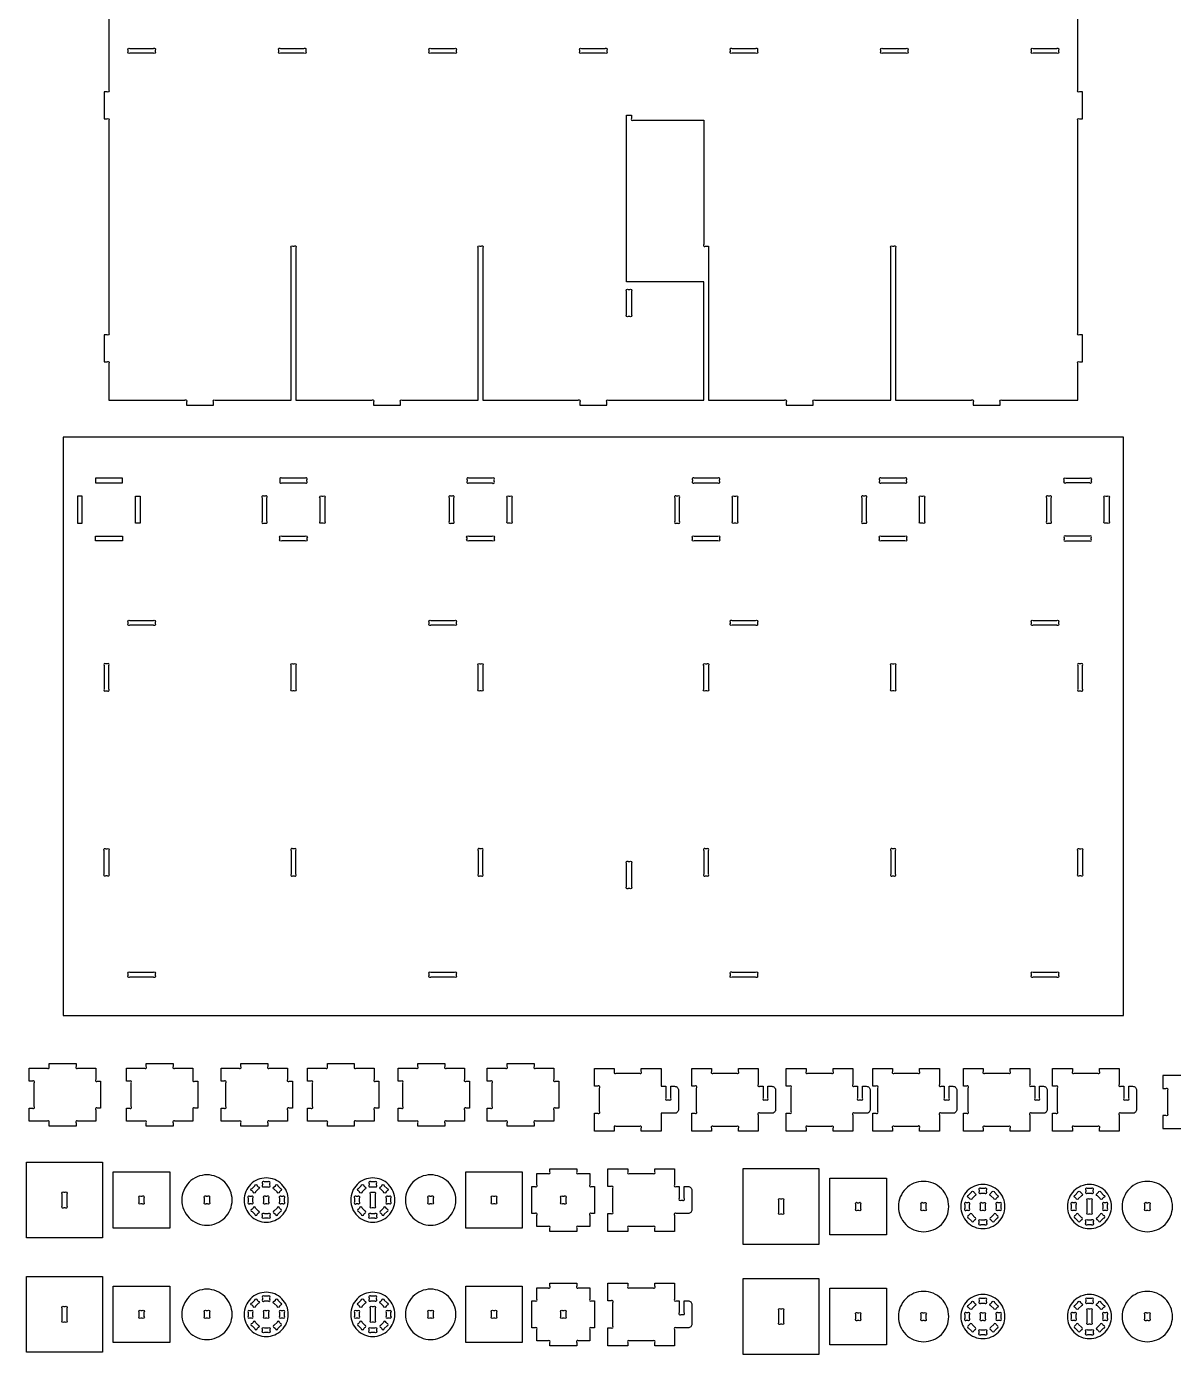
# Model space of a CAD drawing. Extents: x 9576 to 9806, y 1039 to 1165.
# Drawn here: x 9576.3 to 9636, y 1039.3 to 1108.2 of the extents above; entities that cross this region are included whole.
import ezdxf

# ---------------------------------------------------------------- set-up
doc = ezdxf.new("R2010")
doc.units = 0
doc.header["$MEASUREMENT"] = 0
doc.layers.add('LAYER_1', color=18, linetype='CONTINUOUS')

msp = doc.modelspace()

# ---------------------------------------------------------------- linework, layer by layer
at = {"layer": 'LAYER_1'}
for points in [[(9580.565, 1111.829), (9580.565, 1104.86, -1), (9580.477, 1104.772), (9580.315, 1104.772), (9580.315, 1103.372), (9580.477, 1103.372, -1), (9580.565, 1103.284), (9580.565, 1092.26, -1), (9580.477, 1092.172), (9580.315, 1092.172), (9580.315, 1090.772), (9580.477, 1090.772, -1), (9580.565, 1090.684), (9580.565, 1088.772), (9584.502, 1088.772, -1), (9584.59, 1088.684), (9584.59, 1088.522), (9585.99, 1088.522), (9585.99, 1088.684, -1), (9586.078, 1088.772), (9590.015, 1088.772), (9590.015, 1096.684, -1), (9590.103, 1096.772), (9590.177, 1096.772, -1), (9590.265, 1096.684), (9590.265, 1088.772), (9594.202, 1088.772, -1), (9594.29, 1088.684), (9594.29, 1088.522), (9595.69, 1088.522), (9595.69, 1088.684, -1), (9595.778, 1088.772), (9599.715, 1088.772), (9599.715, 1096.684, -1), (9599.803, 1096.772), (9599.877, 1096.772, -1), (9599.965, 1096.684), (9599.965, 1088.772), (9604.902, 1088.772, -1), (9604.99, 1088.684), (9604.99, 1088.522), (9606.39, 1088.522), (9606.39, 1088.684, -1), (9606.478, 1088.772), (9611.415, 1088.772), (9611.415, 1094.918), (9607.415, 1094.918), (9607.415, 1103.555), (9607.665, 1103.555), (9607.665, 1103.393, 1), (9607.753, 1103.305), (9611.415, 1103.305), (9611.415, 1096.86, 1), (9611.503, 1096.772), (9611.665, 1096.772), (9611.665, 1088.772), (9615.602, 1088.772, -1), (9615.69, 1088.684), (9615.69, 1088.522), (9617.09, 1088.522), (9617.09, 1088.684, -1), (9617.178, 1088.772), (9621.115, 1088.772), (9621.115, 1096.684, -1), (9621.203, 1096.772), (9621.277, 1096.772, -1), (9621.365, 1096.684), (9621.365, 1088.772), (9625.302, 1088.772, -1), (9625.39, 1088.684), (9625.39, 1088.522), (9626.79, 1088.522), (9626.79, 1088.684, -1), (9626.878, 1088.772), (9630.815, 1088.772), (9630.815, 1090.684, -1), (9630.903, 1090.772), (9631.065, 1090.772), (9631.065, 1092.172), (9630.903, 1092.172, -1), (9630.815, 1092.26), (9630.815, 1103.284, -1), (9630.903, 1103.372), (9631.065, 1103.372), (9631.065, 1104.772), (9630.903, 1104.772, -1), (9630.815, 1104.86), (9630.815, 1111.741, 1)], [(9636.158, 1053.752), (9635.221, 1053.752), (9635.221, 1053.076), (9635.383, 1053.076, -1), (9635.471, 1052.988), (9635.471, 1051.764, -1), (9635.383, 1051.676), (9635.221, 1051.676), (9635.221, 1051), (9636.158, 1051, -1)]]:
    msp.add_lwpolyline(points, format="xyb", dxfattribs=at)
for points in [[(9581.653, 1107.022), (9582.877, 1107.022, -1), (9582.965, 1106.934), (9582.965, 1106.86, -1), (9582.877, 1106.772), (9581.653, 1106.772, -1), (9581.565, 1106.86), (9581.565, 1106.934, -1)], [(9590.685, 1106.772), (9589.462, 1106.772, -1), (9589.373, 1106.86), (9589.373, 1106.934, -1), (9589.462, 1107.022), (9590.685, 1107.022, -1), (9590.773, 1106.934), (9590.773, 1106.86, -1)], [(9597.27, 1107.022), (9598.493, 1107.022, -1), (9598.582, 1106.934), (9598.582, 1106.86, -1), (9598.493, 1106.772), (9597.27, 1106.772, -1), (9597.182, 1106.86), (9597.182, 1106.934, -1)], [(9605.078, 1107.022), (9606.302, 1107.022, -1), (9606.39, 1106.934), (9606.39, 1106.86, -1), (9606.302, 1106.772), (9605.078, 1106.772, -1), (9604.99, 1106.86), (9604.99, 1106.934, -1)], [(9612.887, 1107.022), (9614.11, 1107.022, -1), (9614.198, 1106.934), (9614.198, 1106.86, -1), (9614.11, 1106.772), (9612.887, 1106.772, -1), (9612.798, 1106.86), (9612.798, 1106.934, -1)], [(9620.695, 1107.022), (9621.918, 1107.022, -1), (9622.007, 1106.934), (9622.007, 1106.86, -1), (9621.918, 1106.772), (9620.695, 1106.772, -1), (9620.607, 1106.86), (9620.607, 1106.934, -1)], [(9628.503, 1107.022), (9629.727, 1107.022, -1), (9629.815, 1106.934), (9629.815, 1106.86, -1), (9629.727, 1106.772), (9628.503, 1106.772, -1), (9628.415, 1106.86), (9628.415, 1106.934, -1)], [(9607.665, 1094.429), (9607.665, 1093.206, -1), (9607.577, 1093.118), (9607.503, 1093.118, -1), (9607.415, 1093.206), (9607.415, 1094.429, -1), (9607.503, 1094.518), (9607.577, 1094.518, -1)], [(9590.752, 1084.732), (9589.528, 1084.732, 1), (9589.44, 1084.644), (9589.44, 1084.57, 1), (9589.528, 1084.482), (9590.752, 1084.482, 1), (9590.84, 1084.57), (9590.84, 1084.644, 1)], [(9599.228, 1084.482), (9600.452, 1084.482, 1), (9600.54, 1084.57), (9600.54, 1084.644, 1), (9600.452, 1084.732), (9599.228, 1084.732, 1), (9599.14, 1084.644), (9599.14, 1084.57, 1)], [(9610.928, 1084.482), (9612.152, 1084.482, 1), (9612.24, 1084.57), (9612.24, 1084.644, 1), (9612.152, 1084.732), (9610.928, 1084.732, 1), (9610.84, 1084.644), (9610.84, 1084.57, 1)], [(9621.852, 1084.732), (9620.628, 1084.732, 1), (9620.54, 1084.644), (9620.54, 1084.57, 1), (9620.628, 1084.482), (9621.852, 1084.482, 1), (9621.94, 1084.57), (9621.94, 1084.644, 1)], [(9630.203, 1084.732), (9631.427, 1084.732, -1), (9631.515, 1084.644), (9631.515, 1084.57, -1), (9631.427, 1084.482), (9630.203, 1084.482, -1), (9630.115, 1084.57), (9630.115, 1084.644, -1)], [(9588.514, 1083.718), (9588.514, 1082.495, 1), (9588.603, 1082.406), (9588.676, 1082.406, 1), (9588.764, 1082.495), (9588.764, 1083.718, 1), (9588.676, 1083.806), (9588.603, 1083.806, 1)], [(9591.766, 1083.718), (9591.766, 1082.495, -1), (9591.677, 1082.406), (9591.604, 1082.406, -1), (9591.516, 1082.495), (9591.516, 1083.718, -1), (9591.604, 1083.806), (9591.677, 1083.806, -1)], [(9598.214, 1083.718), (9598.214, 1082.495, 1), (9598.303, 1082.406), (9598.376, 1082.406, 1), (9598.464, 1082.495), (9598.464, 1083.718, 1), (9598.376, 1083.806), (9598.303, 1083.806, 1)], [(9601.466, 1083.718), (9601.466, 1082.495, -1), (9601.377, 1082.406), (9601.304, 1082.406, -1), (9601.216, 1082.495), (9601.216, 1083.718, -1), (9601.304, 1083.806), (9601.377, 1083.806, -1)], [(9609.914, 1083.718), (9609.914, 1082.495, 1), (9610.003, 1082.406), (9610.076, 1082.406, 1), (9610.164, 1082.495), (9610.164, 1083.718, 1), (9610.076, 1083.806), (9610.003, 1083.806, 1)], [(9613.166, 1083.718), (9613.166, 1082.495, -1), (9613.077, 1082.406), (9613.004, 1082.406, -1), (9612.916, 1082.495), (9612.916, 1083.718, -1), (9613.004, 1083.806), (9613.077, 1083.806, -1)], [(9619.614, 1083.718), (9619.614, 1082.495, 1), (9619.703, 1082.406), (9619.776, 1082.406, 1), (9619.864, 1082.495), (9619.864, 1083.718, 1), (9619.776, 1083.806), (9619.703, 1083.806, 1)], [(9622.866, 1083.718), (9622.866, 1082.495, -1), (9622.777, 1082.406), (9622.704, 1082.406, -1), (9622.616, 1082.495), (9622.616, 1083.718, -1), (9622.704, 1083.806), (9622.777, 1083.806, -1)], [(9629.189, 1083.718), (9629.189, 1082.495, 1), (9629.278, 1082.406), (9629.351, 1082.406, 1), (9629.439, 1082.495), (9629.439, 1083.718, 1), (9629.351, 1083.806), (9629.278, 1083.806, 1)], [(9632.441, 1083.718), (9632.441, 1082.495, -1), (9632.352, 1082.406), (9632.279, 1082.406, -1), (9632.191, 1082.495), (9632.191, 1083.718, -1), (9632.279, 1083.806), (9632.352, 1083.806, -1)], [(9589.528, 1081.731), (9590.752, 1081.731, -1), (9590.84, 1081.642), (9590.84, 1081.569, -1), (9590.752, 1081.481), (9589.528, 1081.481, -1), (9589.44, 1081.569), (9589.44, 1081.642, -1)], [(9600.452, 1081.481), (9599.228, 1081.481, -1), (9599.14, 1081.569), (9599.14, 1081.642, -1), (9599.228, 1081.731), (9600.452, 1081.731, -1), (9600.54, 1081.642), (9600.54, 1081.569, -1)], [(9610.928, 1081.731), (9612.152, 1081.731, -1), (9612.24, 1081.642), (9612.24, 1081.569, -1), (9612.152, 1081.481), (9610.928, 1081.481, -1), (9610.84, 1081.569), (9610.84, 1081.642, -1)], [(9621.852, 1081.481), (9620.628, 1081.481, -1), (9620.54, 1081.569), (9620.54, 1081.642, -1), (9620.628, 1081.731), (9621.852, 1081.731, -1), (9621.94, 1081.642), (9621.94, 1081.569, -1)], [(9631.427, 1081.731), (9630.203, 1081.731, 1), (9630.115, 1081.642), (9630.115, 1081.569, 1), (9630.203, 1081.481), (9631.427, 1081.481, 1), (9631.515, 1081.569), (9631.515, 1081.642, 1)], [(9582.877, 1077.106), (9581.653, 1077.106, -1), (9581.565, 1077.195), (9581.565, 1077.268, -1), (9581.653, 1077.356), (9582.877, 1077.356, -1), (9582.965, 1077.268), (9582.965, 1077.195, -1)], [(9597.27, 1077.356), (9598.493, 1077.356, -1), (9598.582, 1077.268), (9598.582, 1077.195, -1), (9598.493, 1077.106), (9597.27, 1077.106, -1), (9597.182, 1077.195), (9597.182, 1077.268, -1)], [(9612.887, 1077.356), (9614.11, 1077.356, -1), (9614.198, 1077.268), (9614.198, 1077.195, -1), (9614.11, 1077.106), (9612.887, 1077.106, -1), (9612.798, 1077.195), (9612.798, 1077.268, -1)], [(9629.727, 1077.106), (9628.503, 1077.106, -1), (9628.415, 1077.195), (9628.415, 1077.268, -1), (9628.503, 1077.356), (9629.727, 1077.356, -1), (9629.815, 1077.268), (9629.815, 1077.195, -1)], [(9580.315, 1075.018), (9580.315, 1073.795, 1), (9580.403, 1073.706), (9580.477, 1073.706, 1), (9580.565, 1073.795), (9580.565, 1075.018, 1), (9580.477, 1075.106), (9580.403, 1075.106, 1)], [(9590.265, 1075.018), (9590.265, 1073.795, -1), (9590.177, 1073.706), (9590.103, 1073.706, -1), (9590.015, 1073.795), (9590.015, 1075.018, -1), (9590.103, 1075.106), (9590.177, 1075.106, -1)], [(9599.965, 1075.018), (9599.965, 1073.795, -1), (9599.877, 1073.706), (9599.803, 1073.706, -1), (9599.715, 1073.795), (9599.715, 1075.018, -1), (9599.803, 1075.106), (9599.877, 1075.106, -1)], [(9611.665, 1075.018), (9611.665, 1073.795, -1), (9611.577, 1073.706), (9611.503, 1073.706, -1), (9611.415, 1073.795), (9611.415, 1075.018, -1), (9611.503, 1075.106), (9611.577, 1075.106, -1)], [(9621.277, 1073.706), (9621.203, 1073.706, -1), (9621.115, 1073.795), (9621.115, 1075.018, -1), (9621.203, 1075.106), (9621.277, 1075.106, -1), (9621.365, 1075.018), (9621.365, 1073.795, -1)], [(9630.815, 1075.018), (9630.815, 1073.795, 1), (9630.903, 1073.706), (9630.977, 1073.706, 1), (9631.065, 1073.795), (9631.065, 1075.018, 1), (9630.977, 1075.106), (9630.903, 1075.106, 1)], [(9580.565, 1065.418), (9580.565, 1064.195, -1), (9580.477, 1064.106), (9580.403, 1064.106, -1), (9580.315, 1064.195), (9580.315, 1065.418, -1), (9580.403, 1065.506), (9580.477, 1065.506, -1)], [(9590.015, 1065.418), (9590.015, 1064.195, 1), (9590.103, 1064.106), (9590.177, 1064.106, 1), (9590.265, 1064.195), (9590.265, 1065.418, 1), (9590.177, 1065.506), (9590.103, 1065.506, 1)], [(9599.715, 1065.418), (9599.715, 1064.195, 1), (9599.803, 1064.106), (9599.877, 1064.106, 1), (9599.965, 1064.195), (9599.965, 1065.418, 1), (9599.877, 1065.506), (9599.803, 1065.506, 1)], [(9611.415, 1065.418), (9611.415, 1064.195, 1), (9611.503, 1064.106), (9611.577, 1064.106, 1), (9611.665, 1064.195), (9611.665, 1065.418, 1), (9611.577, 1065.506), (9611.503, 1065.506, 1)], [(9621.115, 1065.418), (9621.115, 1064.195, 1), (9621.203, 1064.106), (9621.277, 1064.106, 1), (9621.365, 1064.195), (9621.365, 1065.418, 1), (9621.277, 1065.506), (9621.203, 1065.506, 1)], [(9631.065, 1065.418), (9631.065, 1064.195, -1), (9630.977, 1064.106), (9630.903, 1064.106, -1), (9630.815, 1064.195), (9630.815, 1065.418, -1), (9630.903, 1065.506), (9630.977, 1065.506, -1)], [(9607.665, 1064.764), (9607.665, 1063.541, -1), (9607.577, 1063.452), (9607.503, 1063.452, -1), (9607.415, 1063.541), (9607.415, 1064.764, -1), (9607.503, 1064.852), (9607.577, 1064.852, -1)], [(9581.653, 1059.106), (9582.877, 1059.106, -1), (9582.965, 1059.018), (9582.965, 1058.945, -1), (9582.877, 1058.856), (9581.653, 1058.856, -1), (9581.565, 1058.945), (9581.565, 1059.018, -1)], [(9597.27, 1059.106), (9598.493, 1059.106, -1), (9598.582, 1059.018), (9598.582, 1058.945, -1), (9598.493, 1058.856), (9597.27, 1058.856, -1), (9597.182, 1058.945), (9597.182, 1059.018, -1)], [(9612.887, 1059.106), (9614.11, 1059.106, -1), (9614.198, 1059.018), (9614.198, 1058.945, -1), (9614.11, 1058.856), (9612.887, 1058.856, -1), (9612.798, 1058.945), (9612.798, 1059.018, -1)], [(9628.503, 1059.106), (9629.727, 1059.106, -1), (9629.815, 1059.018), (9629.815, 1058.945, -1), (9629.727, 1058.856), (9628.503, 1058.856, -1), (9628.415, 1058.945), (9628.415, 1059.018, -1)], [(9576.436, 1052.051), (9576.598, 1052.051, 1), (9576.686, 1052.139), (9576.686, 1053.363, 1), (9576.598, 1053.451), (9576.436, 1053.451), (9576.436, 1054.127), (9577.373, 1054.127, 1), (9577.461, 1054.215), (9577.461, 1054.377), (9578.861, 1054.377), (9578.861, 1054.215, 1), (9578.949, 1054.127), (9579.886, 1054.127), (9579.886, 1053.539, 1), (9579.974, 1053.451), (9580.136, 1053.451), (9580.136, 1052.051), (9579.974, 1052.051, 1), (9579.886, 1051.963), (9579.886, 1051.375), (9578.949, 1051.375, 1), (9578.861, 1051.287), (9578.861, 1051.125), (9577.461, 1051.125), (9577.461, 1051.287, 1), (9577.373, 1051.375), (9576.436, 1051.375)], [(9581.478, 1052.051), (9581.639, 1052.051, 1), (9581.728, 1052.139), (9581.728, 1053.363, 1), (9581.639, 1053.451), (9581.478, 1053.451), (9581.478, 1054.127), (9582.414, 1054.127, 1), (9582.503, 1054.215), (9582.503, 1054.377), (9583.903, 1054.377), (9583.903, 1054.215, 1), (9583.991, 1054.127), (9584.928, 1054.127), (9584.928, 1053.539, 1), (9585.016, 1053.451), (9585.178, 1053.451), (9585.178, 1052.051), (9585.016, 1052.051, 1), (9584.928, 1051.963), (9584.928, 1051.375), (9583.991, 1051.375, 1), (9583.903, 1051.287), (9583.903, 1051.125), (9582.503, 1051.125), (9582.503, 1051.287, 1), (9582.414, 1051.375), (9581.478, 1051.375)], [(9586.381, 1052.051), (9586.543, 1052.051, 1), (9586.631, 1052.139), (9586.631, 1053.363, 1), (9586.543, 1053.451), (9586.381, 1053.451), (9586.381, 1054.127), (9587.318, 1054.127, 1), (9587.406, 1054.215), (9587.406, 1054.377), (9588.806, 1054.377), (9588.806, 1054.215, 1), (9588.895, 1054.127), (9589.831, 1054.127), (9589.831, 1053.539, 1), (9589.92, 1053.451), (9590.081, 1053.451), (9590.081, 1052.051), (9589.92, 1052.051, 1), (9589.831, 1051.963), (9589.831, 1051.375), (9588.895, 1051.375, 1), (9588.806, 1051.287), (9588.806, 1051.125), (9587.406, 1051.125), (9587.406, 1051.287, 1), (9587.318, 1051.375), (9586.381, 1051.375)], [(9590.871, 1052.051), (9591.032, 1052.051, 1), (9591.121, 1052.139), (9591.121, 1053.363, 1), (9591.032, 1053.451), (9590.871, 1053.451), (9590.871, 1054.127), (9591.807, 1054.127, 1), (9591.896, 1054.215), (9591.896, 1054.377), (9593.296, 1054.377), (9593.296, 1054.215, 1), (9593.384, 1054.127), (9594.321, 1054.127), (9594.321, 1053.539, 1), (9594.409, 1053.451), (9594.571, 1053.451), (9594.571, 1052.051), (9594.409, 1052.051, 1), (9594.321, 1051.963), (9594.321, 1051.375), (9593.384, 1051.375, 1), (9593.296, 1051.287), (9593.296, 1051.125), (9591.896, 1051.125), (9591.896, 1051.287, 1), (9591.807, 1051.375), (9590.871, 1051.375)], [(9595.567, 1052.051), (9595.728, 1052.051, 1), (9595.817, 1052.139), (9595.817, 1053.363, 1), (9595.728, 1053.451), (9595.567, 1053.451), (9595.567, 1054.127), (9596.503, 1054.127, 1), (9596.592, 1054.215), (9596.592, 1054.377), (9597.992, 1054.377), (9597.992, 1054.215, 1), (9598.08, 1054.127), (9599.017, 1054.127), (9599.017, 1053.539, 1), (9599.105, 1053.451), (9599.267, 1053.451), (9599.267, 1052.051), (9599.105, 1052.051, 1), (9599.017, 1051.963), (9599.017, 1051.375), (9598.08, 1051.375, 1), (9597.992, 1051.287), (9597.992, 1051.125), (9596.592, 1051.125), (9596.592, 1051.287, 1), (9596.503, 1051.375), (9595.567, 1051.375)], [(9600.194, 1052.051), (9600.356, 1052.051, 1), (9600.444, 1052.139), (9600.444, 1053.363, 1), (9600.356, 1053.451), (9600.194, 1053.451), (9600.194, 1054.127), (9601.131, 1054.127, 1), (9601.219, 1054.215), (9601.219, 1054.377), (9602.619, 1054.377), (9602.619, 1054.215, 1), (9602.708, 1054.127), (9603.644, 1054.127), (9603.644, 1053.539, 1), (9603.733, 1053.451), (9603.894, 1053.451), (9603.894, 1052.051), (9603.733, 1052.051, 1), (9603.644, 1051.963), (9603.644, 1051.375), (9602.708, 1051.375, 1), (9602.619, 1051.287), (9602.619, 1051.125), (9601.219, 1051.125), (9601.219, 1051.287, 1), (9601.131, 1051.375), (9600.194, 1051.375)], [(9609.455, 1053.19), (9609.455, 1052.578, 1), (9609.544, 1052.49), (9609.617, 1052.49, 1), (9609.705, 1052.578), (9609.705, 1053.19), (9609.905, 1053.19, -0.414214), (9610.105, 1052.99), (9610.105, 1051.99, -0.414214), (9609.905, 1051.79), (9609.205, 1051.79), (9609.205, 1050.864), (9608.18, 1050.864), (9608.18, 1051.026, 1), (9608.092, 1051.114), (9606.869, 1051.114, 1), (9606.78, 1051.026), (9606.78, 1050.864), (9605.755, 1050.864), (9605.755, 1051.79), (9605.917, 1051.79, 1), (9606.005, 1051.878), (9606.005, 1053.102, 1), (9605.917, 1053.19), (9605.755, 1053.19), (9605.755, 1054.116), (9606.78, 1054.116), (9606.78, 1053.954, 1), (9606.869, 1053.866), (9608.092, 1053.866, 1), (9608.18, 1053.954), (9608.18, 1054.116), (9609.205, 1054.116), (9609.205, 1053.19)], [(9614.247, 1054.116), (9614.247, 1053.278, 1), (9614.335, 1053.19), (9614.497, 1053.19), (9614.497, 1052.578, 1), (9614.585, 1052.49), (9614.659, 1052.49, 1), (9614.747, 1052.578), (9614.747, 1053.19), (9614.947, 1053.19, -0.414214), (9615.147, 1052.99), (9615.147, 1051.99, -0.414214), (9614.947, 1051.79), (9614.335, 1051.79, 1), (9614.247, 1051.702), (9614.247, 1050.864), (9613.222, 1050.864), (9613.222, 1051.026, 1), (9613.134, 1051.114), (9611.91, 1051.114, 1), (9611.822, 1051.026), (9611.822, 1050.864), (9610.797, 1050.864), (9610.797, 1051.79), (9610.959, 1051.79, 1), (9611.047, 1051.878), (9611.047, 1053.102, 1), (9610.959, 1053.19), (9610.797, 1053.19), (9610.797, 1054.116), (9611.822, 1054.116), (9611.822, 1053.954, 1), (9611.91, 1053.866), (9613.134, 1053.866, 1), (9613.222, 1053.954), (9613.222, 1054.116)], [(9619.15, 1054.116), (9619.15, 1053.278, 1), (9619.239, 1053.19), (9619.4, 1053.19), (9619.4, 1052.578, 1), (9619.489, 1052.49), (9619.562, 1052.49, 1), (9619.65, 1052.578), (9619.65, 1053.19), (9619.85, 1053.19, -0.414214), (9620.05, 1052.99), (9620.05, 1051.99, -0.414214), (9619.85, 1051.79), (9619.239, 1051.79, 1), (9619.15, 1051.702), (9619.15, 1050.864), (9618.125, 1050.864), (9618.125, 1051.026, 1), (9618.037, 1051.114), (9616.814, 1051.114, 1), (9616.725, 1051.026), (9616.725, 1050.864), (9615.7, 1050.864), (9615.7, 1051.79), (9615.862, 1051.79, 1), (9615.95, 1051.878), (9615.95, 1053.102, 1), (9615.862, 1053.19), (9615.7, 1053.19), (9615.7, 1054.116), (9616.725, 1054.116), (9616.725, 1053.954, 1), (9616.814, 1053.866), (9618.037, 1053.866, 1), (9618.125, 1053.954), (9618.125, 1054.116)], [(9623.64, 1054.116), (9623.64, 1053.278, 1), (9623.728, 1053.19), (9623.89, 1053.19), (9623.89, 1052.578, 1), (9623.978, 1052.49), (9624.051, 1052.49, 1), (9624.14, 1052.578), (9624.14, 1053.19), (9624.34, 1053.19, -0.414214), (9624.54, 1052.99), (9624.54, 1051.99, -0.414214), (9624.34, 1051.79), (9623.728, 1051.79, 1), (9623.64, 1051.702), (9623.64, 1050.864), (9622.615, 1050.864), (9622.615, 1051.026, 1), (9622.526, 1051.114), (9621.303, 1051.114, 1), (9621.215, 1051.026), (9621.215, 1050.864), (9620.19, 1050.864), (9620.19, 1051.79), (9620.351, 1051.79, 1), (9620.44, 1051.878), (9620.44, 1053.102, 1), (9620.351, 1053.19), (9620.19, 1053.19), (9620.19, 1054.116), (9621.215, 1054.116), (9621.215, 1053.954, 1), (9621.303, 1053.866), (9622.526, 1053.866, 1), (9622.615, 1053.954), (9622.615, 1054.116)], [(9628.336, 1054.116), (9628.336, 1053.278, 1), (9628.424, 1053.19), (9628.586, 1053.19), (9628.586, 1052.578, 1), (9628.674, 1052.49), (9628.748, 1052.49, 1), (9628.836, 1052.578), (9628.836, 1053.19), (9629.036, 1053.19, -0.414214), (9629.236, 1052.99), (9629.236, 1051.99, -0.414214), (9629.036, 1051.79), (9628.424, 1051.79, 1), (9628.336, 1051.702), (9628.336, 1050.864), (9627.311, 1050.864), (9627.311, 1051.026, 1), (9627.223, 1051.114), (9625.999, 1051.114, 1), (9625.911, 1051.026), (9625.911, 1050.864), (9624.886, 1050.864), (9624.886, 1051.79), (9625.048, 1051.79, 1), (9625.136, 1051.878), (9625.136, 1053.102, 1), (9625.048, 1053.19), (9624.886, 1053.19), (9624.886, 1054.116), (9625.911, 1054.116), (9625.911, 1053.954, 1), (9625.999, 1053.866), (9627.223, 1053.866, 1), (9627.311, 1053.954), (9627.311, 1054.116)], [(9632.963, 1054.116), (9632.963, 1053.278, 1), (9633.052, 1053.19), (9633.213, 1053.19), (9633.213, 1052.578, 1), (9633.302, 1052.49), (9633.375, 1052.49, 1), (9633.463, 1052.578), (9633.463, 1053.19), (9633.663, 1053.19, -0.414214), (9633.863, 1052.99), (9633.863, 1051.99, -0.414214), (9633.663, 1051.79), (9633.052, 1051.79, 1), (9632.963, 1051.702), (9632.963, 1050.864), (9631.938, 1050.864), (9631.938, 1051.026, 1), (9631.85, 1051.114), (9630.627, 1051.114, 1), (9630.538, 1051.026), (9630.538, 1050.864), (9629.513, 1050.864), (9629.513, 1051.79), (9629.675, 1051.79, 1), (9629.763, 1051.878), (9629.763, 1053.102, 1), (9629.675, 1053.19), (9629.513, 1053.19), (9629.513, 1054.116), (9630.538, 1054.116), (9630.538, 1053.954, 1), (9630.627, 1053.866), (9631.85, 1053.866, 1), (9631.938, 1053.954), (9631.938, 1054.116)], [(9585.652, 1048.597, 0.414214), (9584.347, 1047.291, 0.414214), (9585.652, 1045.986, 0.414214), (9586.958, 1047.291, 0.414214)], [(9588.727, 1048.437, 0.414214), (9587.582, 1047.291, 0.414214), (9588.727, 1046.146, 0.414214), (9589.873, 1047.291, 0.414214)], [(9594.254, 1048.437, 0.414214), (9593.109, 1047.291, 0.414214), (9594.254, 1046.146, 0.414214), (9595.4, 1047.291, 0.414214)], [(9597.254, 1048.597, 0.414214), (9595.949, 1047.291, 0.414214), (9597.254, 1045.986, 0.414214), (9598.56, 1047.291, 0.414214)], [(9604.834, 1048.917), (9604.834, 1048.755, 1), (9604.922, 1048.667), (9605.51, 1048.667), (9605.51, 1048.08, 1), (9605.598, 1047.991), (9605.76, 1047.991), (9605.76, 1046.591), (9605.598, 1046.591, 1), (9605.51, 1046.503), (9605.51, 1045.916), (9604.922, 1045.916, 1), (9604.834, 1045.827), (9604.834, 1045.666), (9603.434, 1045.666), (9603.434, 1045.827, 1), (9603.346, 1045.916), (9602.758, 1045.916), (9602.758, 1046.503, 1), (9602.67, 1046.591), (9602.508, 1046.591), (9602.508, 1047.991), (9602.67, 1047.991, 1), (9602.758, 1048.08), (9602.758, 1048.667), (9603.346, 1048.667, 1), (9603.434, 1048.755), (9603.434, 1048.917)], [(9609.9, 1048.917), (9609.9, 1048.08, 1), (9609.989, 1047.991), (9610.15, 1047.991), (9610.15, 1047.38, 1), (9610.239, 1047.291), (9610.312, 1047.291, 1), (9610.4, 1047.38), (9610.4, 1047.991), (9610.6, 1047.991, -0.414214), (9610.8, 1047.791), (9610.8, 1046.791, -0.414214), (9610.6, 1046.591), (9609.989, 1046.591, 1), (9609.9, 1046.503), (9609.9, 1045.666), (9608.875, 1045.666), (9608.875, 1045.827, 1), (9608.787, 1045.916), (9607.564, 1045.916, 1), (9607.475, 1045.827), (9607.475, 1045.666), (9606.45, 1045.666), (9606.45, 1046.591), (9606.612, 1046.591, 1), (9606.7, 1046.68), (9606.7, 1047.903, 1), (9606.612, 1047.991), (9606.45, 1047.991), (9606.45, 1048.917), (9607.475, 1048.917), (9607.475, 1048.755, 1), (9607.564, 1048.667), (9608.787, 1048.667, 1), (9608.875, 1048.755), (9608.875, 1048.917)], [(9622.82, 1048.26, 0.414214), (9621.514, 1046.954, 0.414214), (9622.82, 1045.648, 0.414214), (9624.126, 1046.954, 0.414214)], [(9634.422, 1048.26, 0.414214), (9633.116, 1046.954, 0.414214), (9634.422, 1045.648, 0.414214), (9635.728, 1046.954, 0.414214)], [(9578.387, 1047.603), (9578.387, 1046.98, -1), (9578.299, 1046.891), (9578.225, 1046.891, -1), (9578.137, 1046.98), (9578.137, 1047.603, -1), (9578.225, 1047.691), (9578.299, 1047.691, -1)], [(9588.307, 1047.851), (9588.167, 1047.712, -1), (9588.042, 1047.712), (9587.991, 1047.763, -1), (9587.991, 1047.888), (9588.13, 1048.028, -1), (9588.255, 1048.028), (9588.307, 1047.976, -1)], [(9588.629, 1047.984), (9588.826, 1047.984, 1), (9588.914, 1048.073), (9588.914, 1048.146, 1), (9588.826, 1048.234), (9588.629, 1048.234, 1), (9588.54, 1048.146), (9588.54, 1048.073, 1)], [(9589.324, 1048.028), (9589.464, 1047.888, -1), (9589.464, 1047.763), (9589.412, 1047.712, -1), (9589.287, 1047.712), (9589.147, 1047.851, -1), (9589.147, 1047.976), (9589.199, 1048.028, -1)], [(9593.834, 1047.851), (9593.695, 1047.712, -1), (9593.57, 1047.712), (9593.518, 1047.763, -1), (9593.518, 1047.888), (9593.657, 1048.028, -1), (9593.782, 1048.028), (9593.834, 1047.976, -1)], [(9594.156, 1047.984), (9594.353, 1047.984, 1), (9594.441, 1048.073), (9594.441, 1048.146, 1), (9594.353, 1048.234), (9594.156, 1048.234, 1), (9594.067, 1048.146), (9594.067, 1048.073, 1)], [(9594.379, 1047.603), (9594.379, 1046.98, -1), (9594.291, 1046.891), (9594.218, 1046.891, -1), (9594.129, 1046.98), (9594.129, 1047.603, -1), (9594.218, 1047.691), (9594.291, 1047.691, -1)], [(9594.851, 1048.028), (9594.991, 1047.888, -1), (9594.991, 1047.763), (9594.939, 1047.712, -1), (9594.814, 1047.712), (9594.674, 1047.851, -1), (9594.674, 1047.976), (9594.726, 1048.028, -1)], [(9625.895, 1048.1, 0.414214), (9624.749, 1046.954, 0.414214), (9625.895, 1045.808, 0.414214), (9627.041, 1046.954, 0.414214)], [(9625.475, 1047.514), (9625.335, 1047.374, -1), (9625.21, 1047.374), (9625.158, 1047.426, -1), (9625.158, 1047.551), (9625.298, 1047.691, -1), (9625.423, 1047.691), (9625.475, 1047.639, -1)], [(9625.796, 1047.647), (9625.994, 1047.647, 1), (9626.082, 1047.735), (9626.082, 1047.809, 1), (9625.994, 1047.897), (9625.796, 1047.897, 1), (9625.708, 1047.809), (9625.708, 1047.735, 1)], [(9626.492, 1047.691), (9626.631, 1047.551, -1), (9626.631, 1047.426), (9626.58, 1047.374, -1), (9626.455, 1047.374), (9626.315, 1047.514, -1), (9626.315, 1047.639), (9626.367, 1047.691, -1)], [(9631.422, 1048.1, 0.414214), (9630.276, 1046.954, 0.414214), (9631.422, 1045.808, 0.414214), (9632.568, 1046.954, 0.414214)], [(9631.002, 1047.514), (9630.862, 1047.374, -1), (9630.737, 1047.374), (9630.686, 1047.426, -1), (9630.686, 1047.551), (9630.825, 1047.691, -1), (9630.95, 1047.691), (9631.002, 1047.639, -1)], [(9631.323, 1047.647), (9631.521, 1047.647, 1), (9631.609, 1047.735), (9631.609, 1047.809, 1), (9631.521, 1047.897), (9631.323, 1047.897, 1), (9631.235, 1047.809), (9631.235, 1047.735, 1)], [(9632.019, 1047.691), (9632.158, 1047.551, -1), (9632.158, 1047.426), (9632.107, 1047.374, -1), (9631.982, 1047.374), (9631.842, 1047.514, -1), (9631.842, 1047.639), (9631.894, 1047.691, -1)], [(9582.387, 1047.403), (9582.387, 1047.18, -1), (9582.299, 1047.091), (9582.225, 1047.091, -1), (9582.137, 1047.18), (9582.137, 1047.403, -1), (9582.225, 1047.491), (9582.299, 1047.491, -1)], [(9585.777, 1047.403), (9585.777, 1047.18, -1), (9585.689, 1047.091), (9585.616, 1047.091, -1), (9585.527, 1047.18), (9585.527, 1047.403, -1), (9585.616, 1047.491), (9585.689, 1047.491, -1)], [(9587.784, 1047.39), (9587.784, 1047.193, 1), (9587.873, 1047.104), (9587.946, 1047.104, 1), (9588.034, 1047.193), (9588.034, 1047.39, 1), (9587.946, 1047.478), (9587.873, 1047.478, 1)], [(9587.991, 1046.694), (9588.13, 1046.555, 1), (9588.255, 1046.555), (9588.307, 1046.607, 1), (9588.307, 1046.732), (9588.167, 1046.871, 1), (9588.042, 1046.871), (9587.991, 1046.819, 1)], [(9588.852, 1047.403), (9588.852, 1047.18, -1), (9588.764, 1047.091), (9588.691, 1047.091, -1), (9588.602, 1047.18), (9588.602, 1047.403, -1), (9588.691, 1047.491), (9588.764, 1047.491, -1)], [(9589.324, 1046.555), (9589.464, 1046.694, 1), (9589.464, 1046.819), (9589.412, 1046.871, 1), (9589.287, 1046.871), (9589.147, 1046.732, 1), (9589.147, 1046.607), (9589.199, 1046.555, 1)], [(9589.42, 1047.39), (9589.42, 1047.193, 1), (9589.508, 1047.104), (9589.582, 1047.104, 1), (9589.67, 1047.193), (9589.67, 1047.39, 1), (9589.582, 1047.478), (9589.508, 1047.478, 1)], [(9593.311, 1047.39), (9593.311, 1047.193, 1), (9593.4, 1047.104), (9593.473, 1047.104, 1), (9593.561, 1047.193), (9593.561, 1047.39, 1), (9593.473, 1047.478), (9593.4, 1047.478, 1)], [(9593.518, 1046.694), (9593.657, 1046.555, 1), (9593.782, 1046.555), (9593.834, 1046.607, 1), (9593.834, 1046.732), (9593.695, 1046.871, 1), (9593.57, 1046.871), (9593.518, 1046.819, 1)], [(9594.851, 1046.555), (9594.991, 1046.694, 1), (9594.991, 1046.819), (9594.939, 1046.871, 1), (9594.814, 1046.871), (9594.674, 1046.732, 1), (9594.674, 1046.607), (9594.726, 1046.555, 1)], [(9594.947, 1047.39), (9594.947, 1047.193, 1), (9595.036, 1047.104), (9595.109, 1047.104, 1), (9595.197, 1047.193), (9595.197, 1047.39, 1), (9595.109, 1047.478), (9595.036, 1047.478, 1)], [(9597.379, 1047.403), (9597.379, 1047.18, -1), (9597.291, 1047.091), (9597.218, 1047.091, -1), (9597.129, 1047.18), (9597.129, 1047.403, -1), (9597.218, 1047.491), (9597.291, 1047.491, -1)], [(9600.668, 1047.403), (9600.668, 1047.18, -1), (9600.579, 1047.091), (9600.506, 1047.091, -1), (9600.418, 1047.18), (9600.418, 1047.403, -1), (9600.506, 1047.491), (9600.579, 1047.491, -1)], [(9604.259, 1047.403), (9604.259, 1047.18, -1), (9604.171, 1047.091), (9604.097, 1047.091, -1), (9604.009, 1047.18), (9604.009, 1047.403, -1), (9604.097, 1047.491), (9604.171, 1047.491, -1)], [(9615.555, 1047.266), (9615.555, 1046.642, -1), (9615.466, 1046.554), (9615.393, 1046.554, -1), (9615.305, 1046.642), (9615.305, 1047.266, -1), (9615.393, 1047.354), (9615.466, 1047.354, -1)], [(9619.555, 1047.066), (9619.555, 1046.842, -1), (9619.466, 1046.754), (9619.393, 1046.754, -1), (9619.305, 1046.842), (9619.305, 1047.066, -1), (9619.393, 1047.154), (9619.466, 1047.154, -1)], [(9622.945, 1047.066), (9622.945, 1046.842, -1), (9622.857, 1046.754), (9622.783, 1046.754, -1), (9622.695, 1046.842), (9622.695, 1047.066, -1), (9622.783, 1047.154), (9622.857, 1047.154, -1)], [(9624.952, 1047.053), (9624.952, 1046.855, 1), (9625.04, 1046.767), (9625.114, 1046.767, 1), (9625.202, 1046.855), (9625.202, 1047.053, 1), (9625.114, 1047.141), (9625.04, 1047.141, 1)], [(9626.02, 1047.066), (9626.02, 1046.842, -1), (9625.932, 1046.754), (9625.858, 1046.754, -1), (9625.77, 1046.842), (9625.77, 1047.066, -1), (9625.858, 1047.154), (9625.932, 1047.154, -1)], [(9626.588, 1047.053), (9626.588, 1046.855, 1), (9626.676, 1046.767), (9626.749, 1046.767, 1), (9626.838, 1046.855), (9626.838, 1047.053, 1), (9626.749, 1047.141), (9626.676, 1047.141, 1)], [(9630.479, 1047.053), (9630.479, 1046.855, 1), (9630.567, 1046.767), (9630.641, 1046.767, 1), (9630.729, 1046.855), (9630.729, 1047.053, 1), (9630.641, 1047.141), (9630.567, 1047.141, 1)], [(9631.547, 1047.266), (9631.547, 1046.642, -1), (9631.459, 1046.554), (9631.385, 1046.554, -1), (9631.297, 1046.642), (9631.297, 1047.266, -1), (9631.385, 1047.354), (9631.459, 1047.354, -1)], [(9632.115, 1047.053), (9632.115, 1046.855, 1), (9632.203, 1046.767), (9632.277, 1046.767, 1), (9632.365, 1046.855), (9632.365, 1047.053, 1), (9632.277, 1047.141), (9632.203, 1047.141, 1)], [(9634.547, 1047.066), (9634.547, 1046.842, -1), (9634.459, 1046.754), (9634.385, 1046.754, -1), (9634.297, 1046.842), (9634.297, 1047.066, -1), (9634.385, 1047.154), (9634.459, 1047.154, -1)], [(9588.629, 1046.598), (9588.826, 1046.598, -1), (9588.914, 1046.51), (9588.914, 1046.437, -1), (9588.826, 1046.348), (9588.629, 1046.348, -1), (9588.54, 1046.437), (9588.54, 1046.51, -1)], [(9594.156, 1046.598), (9594.353, 1046.598, -1), (9594.441, 1046.51), (9594.441, 1046.437, -1), (9594.353, 1046.348), (9594.156, 1046.348, -1), (9594.067, 1046.437), (9594.067, 1046.51, -1)], [(9625.158, 1046.357), (9625.298, 1046.218, 1), (9625.423, 1046.218), (9625.475, 1046.269, 1), (9625.475, 1046.394), (9625.335, 1046.534, 1), (9625.21, 1046.534), (9625.158, 1046.482, 1)], [(9625.994, 1046.011), (9625.796, 1046.011, -1), (9625.708, 1046.1), (9625.708, 1046.173, -1), (9625.796, 1046.261), (9625.994, 1046.261, -1), (9626.082, 1046.173), (9626.082, 1046.1, -1)], [(9626.455, 1046.534), (9626.315, 1046.394, 1), (9626.315, 1046.269), (9626.367, 1046.218, 1), (9626.492, 1046.218), (9626.631, 1046.357, 1), (9626.631, 1046.482), (9626.58, 1046.534, 1)], [(9630.686, 1046.357), (9630.825, 1046.218, 1), (9630.95, 1046.218), (9631.002, 1046.269, 1), (9631.002, 1046.394), (9630.862, 1046.534, 1), (9630.737, 1046.534), (9630.686, 1046.482, 1)], [(9631.323, 1046.261), (9631.521, 1046.261, -1), (9631.609, 1046.173), (9631.609, 1046.1, -1), (9631.521, 1046.011), (9631.323, 1046.011, -1), (9631.235, 1046.1), (9631.235, 1046.173, -1)], [(9631.982, 1046.534), (9631.842, 1046.394, 1), (9631.842, 1046.269), (9631.894, 1046.218, 1), (9632.019, 1046.218), (9632.158, 1046.357, 1), (9632.158, 1046.482), (9632.107, 1046.534, 1)], [(9604.834, 1042.987), (9604.834, 1042.826, 1), (9604.922, 1042.737), (9605.51, 1042.737), (9605.51, 1042.15, 1), (9605.598, 1042.062), (9605.76, 1042.062), (9605.76, 1040.662), (9605.598, 1040.662, 1), (9605.51, 1040.573), (9605.51, 1039.986), (9604.922, 1039.986, 1), (9604.834, 1039.898), (9604.834, 1039.736), (9603.434, 1039.736), (9603.434, 1039.898, 1), (9603.346, 1039.986), (9602.758, 1039.986), (9602.758, 1040.573, 1), (9602.67, 1040.662), (9602.508, 1040.662), (9602.508, 1042.062), (9602.67, 1042.062, 1), (9602.758, 1042.15), (9602.758, 1042.737), (9603.346, 1042.737, 1), (9603.434, 1042.826), (9603.434, 1042.987)], [(9609.9, 1042.987), (9609.9, 1042.15, 1), (9609.989, 1042.062), (9610.15, 1042.062), (9610.15, 1041.45, 1), (9610.239, 1041.362), (9610.312, 1041.362, 1), (9610.4, 1041.45), (9610.4, 1042.062), (9610.6, 1042.062, -0.414214), (9610.8, 1041.862), (9610.8, 1040.862, -0.414214), (9610.6, 1040.662), (9609.989, 1040.662, 1), (9609.9, 1040.573), (9609.9, 1039.736), (9608.875, 1039.736), (9608.875, 1039.898, 1), (9608.787, 1039.986), (9607.564, 1039.986, 1), (9607.475, 1039.898), (9607.475, 1039.736), (9606.45, 1039.736), (9606.45, 1040.662), (9606.612, 1040.662, 1), (9606.7, 1040.75), (9606.7, 1041.973, 1), (9606.612, 1042.062), (9606.45, 1042.062), (9606.45, 1042.987), (9607.475, 1042.987), (9607.475, 1042.826, 1), (9607.564, 1042.737), (9608.787, 1042.737, 1), (9608.875, 1042.826), (9608.875, 1042.987)], [(9585.652, 1042.667, 0.414214), (9584.347, 1041.362, 0.414214), (9585.652, 1040.056, 0.414214), (9586.958, 1041.362, 0.414214)], [(9588.727, 1042.507, 0.414214), (9587.582, 1041.362, 0.414214), (9588.727, 1040.216, 0.414214), (9589.873, 1041.362, 0.414214)], [(9588.307, 1041.922), (9588.167, 1041.782, -1), (9588.042, 1041.782), (9587.991, 1041.834, -1), (9587.991, 1041.959), (9588.13, 1042.098, -1), (9588.255, 1042.098), (9588.307, 1042.047, -1)], [(9588.826, 1042.305), (9588.629, 1042.305, 1), (9588.54, 1042.216), (9588.54, 1042.143, 1), (9588.629, 1042.055), (9588.826, 1042.055, 1), (9588.914, 1042.143), (9588.914, 1042.216, 1)], [(9589.324, 1042.098), (9589.464, 1041.959, -1), (9589.464, 1041.834), (9589.412, 1041.782, -1), (9589.287, 1041.782), (9589.147, 1041.922, -1), (9589.147, 1042.047), (9589.199, 1042.098, -1)], [(9594.254, 1042.507, 0.414214), (9593.109, 1041.362, 0.414214), (9594.254, 1040.216, 0.414214), (9595.4, 1041.362, 0.414214)], [(9593.518, 1041.959), (9593.657, 1042.098, -1), (9593.782, 1042.098), (9593.834, 1042.047, -1), (9593.834, 1041.922), (9593.695, 1041.782, -1), (9593.57, 1041.782), (9593.518, 1041.834, -1)], [(9594.353, 1042.305), (9594.156, 1042.305, 1), (9594.067, 1042.216), (9594.067, 1042.143, 1), (9594.156, 1042.055), (9594.353, 1042.055, 1), (9594.441, 1042.143), (9594.441, 1042.216, 1)], [(9594.674, 1042.047), (9594.726, 1042.098, -1), (9594.851, 1042.098), (9594.991, 1041.959, -1), (9594.991, 1041.834), (9594.939, 1041.782, -1), (9594.814, 1041.782), (9594.674, 1041.922, -1)], [(9597.254, 1042.667, 0.414214), (9595.949, 1041.362, 0.414214), (9597.254, 1040.056, 0.414214), (9598.56, 1041.362, 0.414214)], [(9622.82, 1042.554, 0.414214), (9621.514, 1041.248, 0.414214), (9622.82, 1039.943, 0.414214), (9624.126, 1041.248, 0.414214)], [(9625.895, 1042.394, 0.414214), (9624.749, 1041.248, 0.414214), (9625.895, 1040.103, 0.414214), (9627.041, 1041.248, 0.414214)], [(9625.796, 1041.941), (9625.994, 1041.941, 1), (9626.082, 1042.03), (9626.082, 1042.103, 1), (9625.994, 1042.191), (9625.796, 1042.191, 1), (9625.708, 1042.103), (9625.708, 1042.03, 1)], [(9631.422, 1042.394, 0.414214), (9630.276, 1041.248, 0.414214), (9631.422, 1040.103, 0.414214), (9632.568, 1041.248, 0.414214)], [(9631.323, 1041.941), (9631.521, 1041.941, 1), (9631.609, 1042.03), (9631.609, 1042.103, 1), (9631.521, 1042.191), (9631.323, 1042.191, 1), (9631.235, 1042.103), (9631.235, 1042.03, 1)], [(9634.422, 1042.554, 0.414214), (9633.116, 1041.248, 0.414214), (9634.422, 1039.943, 0.414214), (9635.728, 1041.248, 0.414214)], [(9578.387, 1041.673), (9578.387, 1041.05, -1), (9578.299, 1040.962), (9578.225, 1040.962, -1), (9578.137, 1041.05), (9578.137, 1041.673, -1), (9578.225, 1041.762), (9578.299, 1041.762, -1)], [(9582.387, 1041.473), (9582.387, 1041.25, -1), (9582.299, 1041.162), (9582.225, 1041.162, -1), (9582.137, 1041.25), (9582.137, 1041.473, -1), (9582.225, 1041.562), (9582.299, 1041.562, -1)], [(9585.777, 1041.473), (9585.777, 1041.25, -1), (9585.689, 1041.162), (9585.616, 1041.162, -1), (9585.527, 1041.25), (9585.527, 1041.473, -1), (9585.616, 1041.562), (9585.689, 1041.562, -1)], [(9587.784, 1041.46), (9587.784, 1041.263, 1), (9587.873, 1041.175), (9587.946, 1041.175, 1), (9588.034, 1041.263), (9588.034, 1041.46, 1), (9587.946, 1041.549), (9587.873, 1041.549, 1)], [(9588.852, 1041.473), (9588.852, 1041.25, -1), (9588.764, 1041.162), (9588.691, 1041.162, -1), (9588.602, 1041.25), (9588.602, 1041.473, -1), (9588.691, 1041.562), (9588.764, 1041.562, -1)], [(9589.42, 1041.46), (9589.42, 1041.263, 1), (9589.508, 1041.175), (9589.582, 1041.175, 1), (9589.67, 1041.263), (9589.67, 1041.46, 1), (9589.582, 1041.549), (9589.508, 1041.549, 1)], [(9593.561, 1041.263), (9593.561, 1041.46, 1), (9593.473, 1041.549), (9593.4, 1041.549, 1), (9593.311, 1041.46), (9593.311, 1041.263, 1), (9593.4, 1041.175), (9593.473, 1041.175, 1)], [(9594.129, 1041.05), (9594.129, 1041.673, -1), (9594.218, 1041.762), (9594.291, 1041.762, -1), (9594.379, 1041.673), (9594.379, 1041.05, -1), (9594.291, 1040.962), (9594.218, 1040.962, -1)], [(9595.197, 1041.263), (9595.197, 1041.46, 1), (9595.109, 1041.549), (9595.036, 1041.549, 1), (9594.947, 1041.46), (9594.947, 1041.263, 1), (9595.036, 1041.175), (9595.109, 1041.175, 1)], [(9597.379, 1041.473), (9597.379, 1041.25, -1), (9597.291, 1041.162), (9597.218, 1041.162, -1), (9597.129, 1041.25), (9597.129, 1041.473, -1), (9597.218, 1041.562), (9597.291, 1041.562, -1)], [(9600.668, 1041.473), (9600.668, 1041.25, -1), (9600.579, 1041.162), (9600.506, 1041.162, -1), (9600.418, 1041.25), (9600.418, 1041.473, -1), (9600.506, 1041.562), (9600.579, 1041.562, -1)], [(9604.259, 1041.473), (9604.259, 1041.25, -1), (9604.171, 1041.162), (9604.097, 1041.162, -1), (9604.009, 1041.25), (9604.009, 1041.473, -1), (9604.097, 1041.562), (9604.171, 1041.562, -1)], [(9615.555, 1041.56), (9615.555, 1040.937, -1), (9615.466, 1040.848), (9615.393, 1040.848, -1), (9615.305, 1040.937), (9615.305, 1041.56, -1), (9615.393, 1041.648), (9615.466, 1041.648, -1)], [(9619.555, 1041.36), (9619.555, 1041.137, -1), (9619.466, 1041.048), (9619.393, 1041.048, -1), (9619.305, 1041.137), (9619.305, 1041.36, -1), (9619.393, 1041.448), (9619.466, 1041.448, -1)], [(9622.945, 1041.36), (9622.945, 1041.137, -1), (9622.857, 1041.048), (9622.783, 1041.048, -1), (9622.695, 1041.137), (9622.695, 1041.36, -1), (9622.783, 1041.448), (9622.857, 1041.448, -1)], [(9624.952, 1041.347), (9624.952, 1041.15, 1), (9625.04, 1041.061), (9625.114, 1041.061, 1), (9625.202, 1041.15), (9625.202, 1041.347, 1), (9625.114, 1041.435), (9625.04, 1041.435, 1)], [(9625.475, 1041.808), (9625.335, 1041.669, -1), (9625.21, 1041.669), (9625.158, 1041.72, -1), (9625.158, 1041.845), (9625.298, 1041.985, -1), (9625.423, 1041.985), (9625.475, 1041.933, -1)], [(9626.02, 1041.36), (9626.02, 1041.137, -1), (9625.932, 1041.048), (9625.858, 1041.048, -1), (9625.77, 1041.137), (9625.77, 1041.36, -1), (9625.858, 1041.448), (9625.932, 1041.448, -1)], [(9626.492, 1041.985), (9626.631, 1041.845, -1), (9626.631, 1041.72), (9626.58, 1041.669, -1), (9626.455, 1041.669), (9626.315, 1041.808, -1), (9626.315, 1041.933), (9626.367, 1041.985, -1)], [(9626.588, 1041.347), (9626.588, 1041.15, 1), (9626.676, 1041.061), (9626.749, 1041.061, 1), (9626.838, 1041.15), (9626.838, 1041.347, 1), (9626.749, 1041.435), (9626.676, 1041.435, 1)], [(9630.729, 1041.15), (9630.729, 1041.347, 1), (9630.641, 1041.435), (9630.567, 1041.435, 1), (9630.479, 1041.347), (9630.479, 1041.15, 1), (9630.567, 1041.061), (9630.641, 1041.061, 1)], [(9630.686, 1041.845), (9630.825, 1041.985, -1), (9630.95, 1041.985), (9631.002, 1041.933, -1), (9631.002, 1041.808), (9630.862, 1041.669, -1), (9630.737, 1041.669), (9630.686, 1041.72, -1)], [(9631.547, 1041.56), (9631.547, 1040.937, -1), (9631.459, 1040.848), (9631.385, 1040.848, -1), (9631.297, 1040.937), (9631.297, 1041.56, -1), (9631.385, 1041.648), (9631.459, 1041.648, -1)], [(9632.019, 1041.985), (9632.158, 1041.845, -1), (9632.158, 1041.72), (9632.107, 1041.669, -1), (9631.982, 1041.669), (9631.842, 1041.808, -1), (9631.842, 1041.933), (9631.894, 1041.985, -1)], [(9632.115, 1041.347), (9632.115, 1041.15, 1), (9632.203, 1041.061), (9632.277, 1041.061, 1), (9632.365, 1041.15), (9632.365, 1041.347, 1), (9632.277, 1041.435), (9632.203, 1041.435, 1)], [(9634.547, 1041.36), (9634.547, 1041.137, -1), (9634.459, 1041.048), (9634.385, 1041.048, -1), (9634.297, 1041.137), (9634.297, 1041.36, -1), (9634.385, 1041.448), (9634.459, 1041.448, -1)], [(9588.042, 1040.942), (9587.991, 1040.89, 1), (9587.991, 1040.765), (9588.13, 1040.625, 1), (9588.255, 1040.625), (9588.307, 1040.677, 1), (9588.307, 1040.802), (9588.167, 1040.942, 1)], [(9588.629, 1040.669), (9588.826, 1040.669, -1), (9588.914, 1040.581), (9588.914, 1040.507, -1), (9588.826, 1040.419), (9588.629, 1040.419, -1), (9588.54, 1040.507), (9588.54, 1040.581, -1)], [(9589.324, 1040.625), (9589.464, 1040.765, 1), (9589.464, 1040.89), (9589.412, 1040.942, 1), (9589.287, 1040.942), (9589.147, 1040.802, 1), (9589.147, 1040.677), (9589.199, 1040.625, 1)], [(9593.518, 1040.765), (9593.657, 1040.625, 1), (9593.782, 1040.625), (9593.834, 1040.677, 1), (9593.834, 1040.802), (9593.695, 1040.942, 1), (9593.57, 1040.942), (9593.518, 1040.89, 1)], [(9594.156, 1040.669), (9594.353, 1040.669, -1), (9594.441, 1040.581), (9594.441, 1040.507, -1), (9594.353, 1040.419), (9594.156, 1040.419, -1), (9594.067, 1040.507), (9594.067, 1040.581, -1)], [(9594.851, 1040.625), (9594.991, 1040.765, 1), (9594.991, 1040.89), (9594.939, 1040.942, 1), (9594.814, 1040.942), (9594.674, 1040.802, 1), (9594.674, 1040.677), (9594.726, 1040.625, 1)], [(9625.475, 1040.689), (9625.335, 1040.828, 1), (9625.21, 1040.828), (9625.158, 1040.776, 1), (9625.158, 1040.651), (9625.298, 1040.512, 1), (9625.423, 1040.512), (9625.475, 1040.564, 1)], [(9626.455, 1040.828), (9626.315, 1040.689, 1), (9626.315, 1040.564), (9626.367, 1040.512, 1), (9626.492, 1040.512), (9626.631, 1040.651, 1), (9626.631, 1040.776), (9626.58, 1040.828, 1)], [(9630.686, 1040.651), (9630.825, 1040.512, 1), (9630.95, 1040.512), (9631.002, 1040.564, 1), (9631.002, 1040.689), (9630.862, 1040.828, 1), (9630.737, 1040.828), (9630.686, 1040.776, 1)], [(9632.019, 1040.512), (9632.158, 1040.651, 1), (9632.158, 1040.776), (9632.107, 1040.828, 1), (9631.982, 1040.828), (9631.842, 1040.689, 1), (9631.842, 1040.564), (9631.894, 1040.512, 1)], [(9625.994, 1040.305), (9625.796, 1040.305, -1), (9625.708, 1040.394), (9625.708, 1040.467, -1), (9625.796, 1040.555), (9625.994, 1040.555, -1), (9626.082, 1040.467), (9626.082, 1040.394, -1)], [(9631.323, 1040.555), (9631.521, 1040.555, -1), (9631.609, 1040.467), (9631.609, 1040.394, -1), (9631.521, 1040.305), (9631.323, 1040.305, -1), (9631.235, 1040.394), (9631.235, 1040.467, -1)]]:
    msp.add_lwpolyline(points, format="xyb", close=True, dxfattribs=at)
for points in [[(9578.19, 1086.856), (9578.19, 1056.856), (9633.19, 1056.856), (9633.19, 1086.856)], [(9579.865, 1084.482), (9581.265, 1084.482), (9581.265, 1084.732), (9579.865, 1084.732)], [(9579.189, 1083.806), (9578.939, 1083.806), (9578.939, 1082.406), (9579.189, 1082.406)], [(9581.941, 1083.806), (9582.191, 1083.806), (9582.191, 1082.406), (9581.941, 1082.406)], [(9579.865, 1081.731), (9581.265, 1081.731), (9581.265, 1081.481), (9579.865, 1081.481)], [(9576.296, 1045.326), (9576.296, 1049.257), (9580.228, 1049.257), (9580.228, 1045.326)], [(9580.796, 1045.826), (9580.796, 1048.757), (9583.728, 1048.757), (9583.728, 1045.826)], [(9599.077, 1045.826), (9599.077, 1048.757), (9602.008, 1048.757), (9602.008, 1045.826)], [(9613.464, 1044.988), (9613.464, 1048.92), (9617.395, 1048.92), (9617.395, 1044.988)], [(9617.964, 1045.488), (9617.964, 1048.42), (9620.895, 1048.42), (9620.895, 1045.488)], [(9576.296, 1039.396), (9576.296, 1043.327), (9580.228, 1043.327), (9580.228, 1039.396)], [(9580.796, 1039.896), (9580.796, 1042.827), (9583.728, 1042.827), (9583.728, 1039.896)], [(9599.077, 1039.896), (9599.077, 1042.827), (9602.008, 1042.827), (9602.008, 1039.896)], [(9613.464, 1039.283), (9613.464, 1043.214), (9617.395, 1043.214), (9617.395, 1039.283)], [(9617.964, 1039.783), (9617.964, 1042.714), (9620.895, 1042.714), (9620.895, 1039.783)]]:
    msp.add_lwpolyline(points, close=True, dxfattribs=at)

doc.saveas('drawing.dxf')
